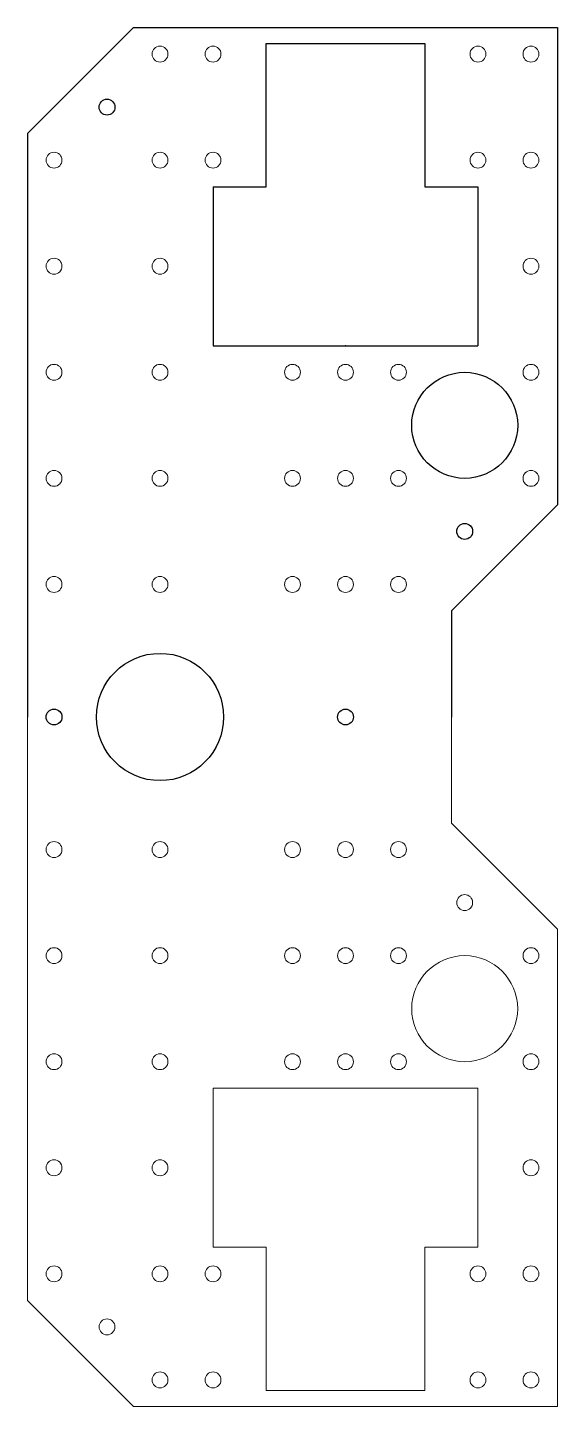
# Model space of a CAD drawing. Header units: millimetres. Extents: x -60 to 40, y -130 to 130.
import ezdxf

# ---------------------------------------------------------------- set-up
doc = ezdxf.new("R2010")
doc.units = ezdxf.units.MM
doc.header["$PDSIZE"] = -1

msp = doc.modelspace()

# ---------------------------------------------------------------- linework, layer by layer
at = {"color": 7, "linetype": 'Continuous'}
for p, q in [((-60, 110), (-40, 130)), ((-40, 130), (40, 130)), ((40, 130), (40, 40)), ((-15, 100), (-15, 127)), ((-15, 127), (15, 127)), ((15, 127), (15, 100)), ((-60, 110), (-60, 0)), ((-25, 100), (-15, 100)), ((-25, 100), (-25, 70)), ((15, 100), (25, 100)), ((25, 100), (25, 70)), ((-25, 70), (25, 70)), ((40, 40), (20, 20)), ((20, 20), (20, 0))]:
    msp.add_line(p, q, dxfattribs=at)
at = {"color": 7, "linetype": 'Continuous', "lineweight": 15}
for p, q in [((-40, 130), (-60, 110)), ((40, 130), (-40, 130)), ((40, 40), (40, 130)), ((15, 127), (-15, 127)), ((-15, 127), (-15, 100)), ((15, 100), (15, 127)), ((-60, 110), (-60, -110)), ((-15, 100), (-25, 100)), ((-25, 100), (-25, 70)), ((25, 100), (15, 100)), ((25, 70), (25, 100)), ((-25, 70), (25, 70)), ((20, 20), (40, 40)), ((20, -20), (20, 20)), ((20, -20), (40, -40)), ((40, -40), (40, -130)), ((-25, -70), (25, -70)), ((-25, -100), (-25, -70)), ((25, -70), (25, -100)), ((-15, -100), (-25, -100)), ((-15, -127), (-15, -100)), ((15, -100), (15, -127)), ((25, -100), (15, -100)), ((-40, -130), (-60, -110)), ((15, -127), (-15, -127)), ((40, -130), (-40, -130))]:
    msp.add_line(p, q, dxfattribs=at)
for centre, radius in [((-35, 125), 1.5), ((-25, 125), 1.5), ((25, 125), 1.5), ((35, 125), 1.5), ((-45, 115), 1.5), ((-55, 105), 1.5), ((-35, 105), 1.5), ((-25, 105), 1.5), ((25, 105), 1.5), ((35, 105), 1.5), ((-55, 85), 1.5), ((-35, 85), 1.5), ((35, 85), 1.5), ((-55, 65), 1.5), ((-35, 65), 1.5), ((-10, 65), 1.5), ((0, 65), 1.5), ((10, 65), 1.5), ((35, 65), 1.5), ((22.5, 55), 10), ((-55, 45), 1.5), ((-35, 45), 1.5), ((-10, 45), 1.5), ((0, 45), 1.5), ((10, 45), 1.5), ((35, 45), 1.5), ((22.5, 35), 1.5), ((-55, 25), 1.5), ((-35, 25), 1.5), ((-10, 25), 1.5), ((0, 25), 1.5), ((10, 25), 1.5), ((-35, 0), 12), ((-55, 0), 1.5), ((0, 0), 1.5), ((-55, -25), 1.5), ((-35, -25), 1.5), ((-10, -25), 1.5), ((0, -25), 1.5), ((10, -25), 1.5), ((22.5, -35), 1.5), ((-55, -45), 1.5), ((-35, -45), 1.5), ((-10, -45), 1.5), ((0, -45), 1.5), ((10, -45), 1.5), ((35, -45), 1.5), ((22.5, -55), 10), ((-55, -65), 1.5), ((-35, -65), 1.5), ((-10, -65), 1.5), ((0, -65), 1.5), ((10, -65), 1.5), ((35, -65), 1.5), ((-55, -85), 1.5), ((-35, -85), 1.5), ((35, -85), 1.5), ((-55, -105), 1.5), ((-35, -105), 1.5), ((-25, -105), 1.5), ((25, -105), 1.5), ((35, -105), 1.5), ((-45, -115), 1.5), ((-35, -125), 1.5), ((-25, -125), 1.5), ((25, -125), 1.5), ((35, -125), 1.5)]:
    msp.add_circle(centre, radius, dxfattribs=at)
at = {"color": 7, "linetype": 'Continuous'}
for centre, radius in [((-45, 115), 1.5), ((22.5, 55), 10), ((22.5, 35), 1.5), ((-35, 0), 12), ((-55, 0), 1.5), ((0, 0), 1.5)]:
    msp.add_circle(centre, radius, dxfattribs=at)
msp.add_point((0, 70), dxfattribs=at)

doc.saveas('drawing.dxf')
